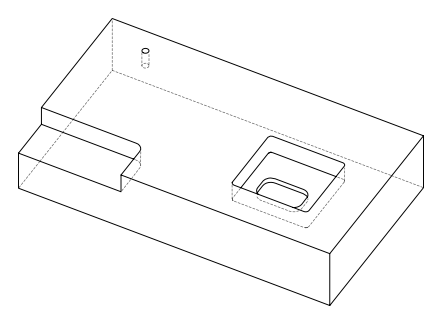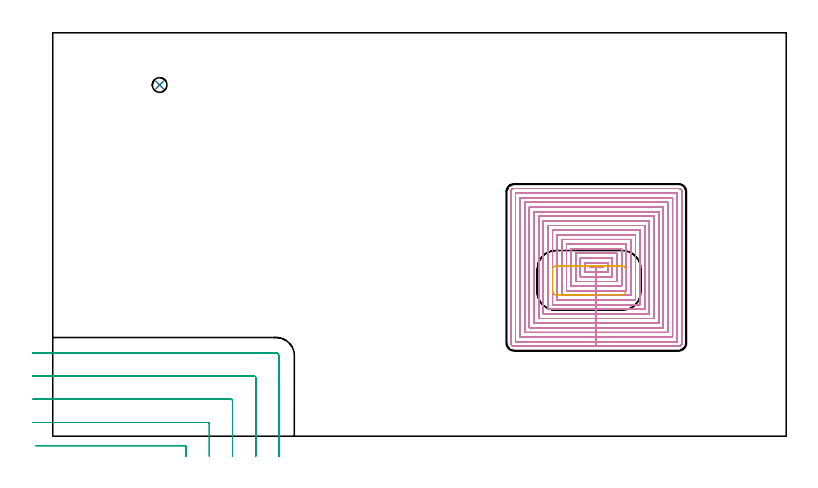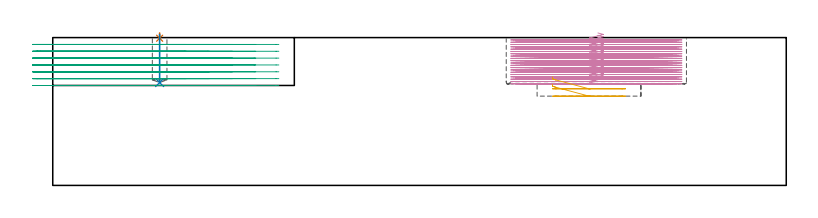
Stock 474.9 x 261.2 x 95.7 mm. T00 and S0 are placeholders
(PLAN: 5 operations, 4 tool changes, 176.7 min)
(1 SPOT_DRILL | STEP1POCKET | NXT0321_9005460120000 | 0.03 min | 2 mm3)
(2 DRILL_BLIND_HOLE_INTO_CENTER | STEP1POCKET | NXT0301_066 | 0.13 min | 1967 mm3)
(3 MILL_CORNER_NOTCH_RECTANGULAR | CORNER_NOTCH_RECTANGULAR | UGT0201_094 | Follow Part, ap 5, ae 75% | 12.66 min | 308914 mm3)
(4 MILL_RECTANGULAR_POCKET | POCKET_RECTANGULAR_STRAIGHT | UGT0201_084 | Follow Part, ap 1.5, ae 75% | 163.13 min | 376710 mm3)
(5 MILL_RECTANGULAR_POCKET_1 | POCKET_RECTANGULAR_STRAIGHT_1 | UGT0201_094 | Follow Part, ap 5, ae 75% | 0.77 min | 19753 mm3)
(TOOL NXT0321_9005460120000 | NC Spot Drill, 142deg, 12mm, Carbide, Uncoated | D12 PA142 FL30 Z2)
(TOOL NXT0301_066 | Carbide Drill 9.5mm [860.1-0950-029A1-MM 2214] | D9.5 PA140 FL47 Z2)
(TOOL UGT0201_094 | End mill 20 mm | D20 FL38 Z4)
(TOOL UGT0201_084 | End mill 6 mm | D6 R1 FL30 Z4)
(OP 1 SPOT_DRILL)
G17 G21 G94 G90
T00 M6
G54
G17 G0 G90 X69.2 Y227.4 S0 M3
G43 Z105.7 H0
G94 G81 G98 Z95.291 F250. R98.7
G80
M5
M2
(OP 2 DRILL_BLIND_HOLE_INTO_CENTER)
G17 G21 G94 G90
T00 M6
G54
G17 G0 G90 X69.2 Y227.4 S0 M3
G43 Z105.7 H1
G94 G81 G98 Z66.6 F250. R97.7
G80
M5
M2
(OP 3 MILL_CORNER_NOTCH_RECTANGULAR)
G17 G21 G94 G90
T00 M6
G54
G17 G0 G90 X86.4 Y-13. S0 M3
G43 Z105.7 H0
Z91.271
G94 G1 Y-10. F250.
Y-7.094 F500.
G3 X85.406 Y-6.1 R1.
G1 X-7.924
X-10.924 F250.
G0 Z105.7
X101.4 Y-13.
Z91.271
G1 Y-10.
Y7.906 F500.
G3 X100.406 Y8.9 R1.
G1 X-10.
X-13. F250.
G0 Z105.7
X116.4 Y-13.
Z91.271
G1 Y-10.
Y22.906 F500.
G3 X115.406 Y23.9 R1.
G1 X-10.
X-13. F250.
G0 Z105.7
X131.4 Y-13.
Z91.271
G1 Y-10.
Y37.905 F500.
G3 X130.405 Y38.9 R1.
G1 X-10.
X-13. F250.
G0 Z105.7
X146.4 Y-13.
Z91.271
G1 Y-10.
Y52.1 F500.
G3 X144.6 Y53.9 R1.8
G1 X-10.
X-13. F250.
G0 Z105.7
X86.4 Y-13.
Z86.843
G1 Y-10.
Y-7.094 F500.
G3 X85.406 Y-6.1 R1.
G1 X-7.924
X-10.924 F250.
G0 Z105.7
X101.4 Y-13.
Z86.843
G1 Y-10.
Y7.906 F500.
G3 X100.406 Y8.9 R1.
G1 X-10.
X-13. F250.
G0 Z105.7
X116.4 Y-13.
Z86.843
G1 Y-10.
Y22.906 F500.
G3 X115.406 Y23.9 R1.
G1 X-10.
X-13. F250.
G0 Z105.7
X131.4 Y-13.
Z86.843
G1 Y-10.
Y37.905 F500.
G3 X130.405 Y38.9 R1.
G1 X-10.
X-13. F250.
G0 Z105.7
X146.4 Y-13.
Z86.843
G1 Y-10.
Y52.1 F500.
G3 X144.6 Y53.9 R1.8
G1 X-10.
X-13. F250.
G0 Z105.7
X86.4 Y-13.
Z82.414
G1 Y-10.
Y-7.094 F500.
G3 X85.406 Y-6.1 R1.
G1 X-7.924
X-10.924 F250.
G0 Z105.7
X101.4 Y-13.
Z82.414
G1 Y-10.
Y7.906 F500.
G3 X100.406 Y8.9 R1.
G1 X-10.
X-13. F250.
G0 Z105.7
X116.4 Y-13.
Z82.414
G1 Y-10.
Y22.906 F500.
G3 X115.406 Y23.9 R1.
G1 X-10.
X-13. F250.
G0 Z105.7
X131.4 Y-13.
Z82.414
G1 Y-10.
Y37.905 F500.
G3 X130.405 Y38.9 R1.
G1 X-10.
X-13. F250.
G0 Z105.7
X146.4 Y-13.
Z82.414
G1 Y-10.
Y52.1 F500.
G3 X144.6 Y53.9 R1.8
G1 X-10.
X-13. F250.
G0 Z105.7
X86.4 Y-13.
Z77.986
G1 Y-10.
Y-7.094 F500.
G3 X85.406 Y-6.1 R1.
G1 X-7.924
X-10.924 F250.
G0 Z105.7
X101.4 Y-13.
Z77.986
G1 Y-10.
Y7.906 F500.
G3 X100.406 Y8.9 R1.
G1 X-10.
X-13. F250.
G0 Z105.7
X116.4 Y-13.
Z77.986
G1 Y-10.
Y22.906 F500.
G3 X115.406 Y23.9 R1.
G1 X-10.
X-13. F250.
G0 Z105.7
X131.4 Y-13.
Z77.986
G1 Y-10.
Y37.905 F500.
G3 X130.405 Y38.9 R1.
G1 X-10.
X-13. F250.
G0 Z105.7
X146.4 Y-13.
Z77.986
G1 Y-10.
Y52.1 F500.
G3 X144.6 Y53.9 R1.8
G1 X-10.
X-13. F250.
G0 Z105.7
X86.4 Y-13.
Z73.557
G1 Y-10.
Y-7.094 F500.
G3 X85.406 Y-6.1 R1.
G1 X-7.924
X-10.924 F250.
G0 Z105.7
X101.4 Y-13.
Z73.557
G1 Y-10.
Y7.906 F500.
G3 X100.406 Y8.9 R1.
G1 X-10.
X-13. F250.
G0 Z105.7
X116.4 Y-13.
Z73.557
G1 Y-10.
Y22.906 F500.
G3 X115.406 Y23.9 R1.
G1 X-10.
X-13. F250.
G0 Z105.7
X131.4 Y-13.
Z73.557
G1 Y-10.
Y37.905 F500.
G3 X130.405 Y38.9 R1.
G1 X-10.
X-13. F250.
G0 Z105.7
X146.4 Y-13.
Z73.557
G1 Y-10.
Y52.1 F500.
G3 X144.6 Y53.9 R1.8
G1 X-10.
X-13. F250.
G0 Z105.7
X86.4 Y-13.
Z69.129
G1 Y-10.
Y-7.094 F500.
G3 X85.406 Y-6.1 R1.
G1 X-7.924
X-10.924 F250.
G0 Z105.7
X101.4 Y-13.
Z69.129
G1 Y-10.
Y7.906 F500.
G3 X100.406 Y8.9 R1.
G1 X-10.
X-13. F250.
G0 Z105.7
X116.4 Y-13.
Z69.129
G1 Y-10.
Y22.906 F500.
G3 X115.406 Y23.9 R1.
G1 X-10.
X-13. F250.
G0 Z105.7
X131.4 Y-13.
Z69.129
G1 Y-10.
Y37.905 F500.
G3 X130.405 Y38.9 R1.
G1 X-10.
X-13. F250.
G0 Z105.7
X146.4 Y-13.
Z69.129
G1 Y-10.
Y52.1 F500.
G3 X144.6 Y53.9 R1.8
G1 X-10.
X-13. F250.
G0 Z105.7
X86.4 Y-13.
Z64.7
G1 Y-10.
Y-7.094 F500.
G3 X85.406 Y-6.1 R1.
G1 X-7.924
X-10.924 F250.
G0 Z105.7
X101.4 Y-13.
Z64.7
G1 Y-10.
Y7.906 F500.
G3 X100.406 Y8.9 R1.
G1 X-10.
X-13. F250.
G0 Z105.7
X116.4 Y-13.
Z64.7
G1 Y-10.
Y22.906 F500.
G3 X115.406 Y23.9 R1.
G1 X-10.
X-13. F250.
G0 Z105.7
X131.4 Y-13.
Z64.7
G1 Y-10.
Y37.905 F500.
G3 X130.405 Y38.9 R1.
G1 X-10.
X-13. F250.
G0 Z105.7
X146.4 Y-13.
Z64.7
G1 Y-10.
Y52.1 F500.
G3 X144.6 Y53.9 R1.8
G1 X-10.
X-13. F250.
G0 Z105.7
M5
M2
(OP 4 MILL_RECTANGULAR_POCKET)
G17 G21 G94 G90
T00 M6
G54
G17 G0 G90 X352.974 Y109.2 S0 M3
G43 Z105.7 H0
Z98.7
G94 G1 X356.3 Z97.809 F250.
Y109.4 Z97.755
X347.6 Z95.424
Y109.2 Z95.37
X351.95 Z94.205
X356.3 F500.
Y109.4
X347.6
Y109.2
X351.95
Y106.2
X359.3
Y112.4
X344.6
Y106.2
X351.95
Y103.2
X362.3
Y115.4
X341.6
Y103.2
X351.95
Y100.2
X365.3
Y118.4
X338.6
Y100.2
X351.95
Y97.2
X368.3
Y121.4
X335.6
Y97.2
X351.95
Y94.2
X371.3
Y124.4
X332.6
Y94.2
X351.95
Y91.2
X374.3
Y127.4
X329.6
Y91.2
X351.95
Y88.2
X377.3
Y130.4
X326.6
Y88.2
X351.95
Y85.2
X380.3
Y133.4
X323.6
Y85.2
X351.95
Y82.2
X383.3
Y136.4
X320.6
Y82.2
X351.95
Y79.2
X386.3
Y139.4
X317.6
Y79.2
X351.95
Y76.2
X389.3
Y142.4
X314.6
Y76.2
X351.95
Y73.2
X392.3
Y145.4
X311.6
Y73.2
X351.95
Y70.2
X395.3
Y148.4
X308.6
Y70.2
X351.95
Y67.2
X398.3
Y151.4
X305.6
Y67.2
X351.95
Y64.2
X401.3
Y154.4
X302.6
Y64.2
X351.95
Y61.2
X404.3
Y157.4
X299.6
Y61.2
X351.95
Y58.2
X405.3
G3 X407.3 Y60.2 R2.
G1 Y158.4
G3 X405.3 Y160.4 R2.
G1 X298.6
G3 X296.6 Y158.4 R2.
G1 Y60.2
G3 X298.6 Y58.2 R2.
G1 X351.95
X352.95
G0 X352.974 Y109.2 Z97.205
G1 X356.3 Z96.314 F250.
Y109.4 Z96.26
X347.6 Z93.929
Y109.2 Z93.875
X351.95 Z92.71
X356.3 F500.
Y109.4
X347.6
Y109.2
X351.95
Y106.2
X359.3
Y112.4
X344.6
Y106.2
X351.95
Y103.2
X362.3
Y115.4
X341.6
Y103.2
X351.95
Y100.2
X365.3
Y118.4
X338.6
Y100.2
X351.95
Y97.2
X368.3
Y121.4
X335.6
Y97.2
X351.95
Y94.2
X371.3
Y124.4
X332.6
Y94.2
X351.95
Y91.2
X374.3
Y127.4
X329.6
Y91.2
X351.95
Y88.2
X377.3
Y130.4
X326.6
Y88.2
X351.95
Y85.2
X380.3
Y133.4
X323.6
Y85.2
X351.95
Y82.2
X383.3
Y136.4
X320.6
Y82.2
X351.95
Y79.2
X386.3
Y139.4
X317.6
Y79.2
X351.95
Y76.2
X389.3
Y142.4
X314.6
Y76.2
X351.95
Y73.2
X392.3
Y145.4
X311.6
Y73.2
X351.95
Y70.2
X395.3
Y148.4
X308.6
Y70.2
X351.95
Y67.2
X398.3
Y151.4
X305.6
Y67.2
X351.95
Y64.2
X401.3
Y154.4
X302.6
Y64.2
X351.95
Y61.2
X404.3
Y157.4
X299.6
Y61.2
X351.95
Y58.2
X405.3
G3 X407.3 Y60.2 R2.
G1 Y158.4
G3 X405.3 Y160.4 R2.
G1 X298.6
G3 X296.6 Y158.4 R2.
G1 Y60.2
G3 X298.6 Y58.2 R2.
G1 X351.95
X352.95
G0 X352.974 Y109.2 Z95.71
G1 X356.3 Z94.819 F250.
Y109.4 Z94.765
X347.6 Z92.434
Y109.2 Z92.38
X351.95 Z91.215
X356.3 F500.
Y109.4
X347.6
Y109.2
X351.95
Y106.2
X359.3
Y112.4
X344.6
Y106.2
X351.95
Y103.2
X362.3
Y115.4
X341.6
Y103.2
X351.95
Y100.2
X365.3
Y118.4
X338.6
Y100.2
X351.95
Y97.2
X368.3
Y121.4
X335.6
Y97.2
X351.95
Y94.2
X371.3
Y124.4
X332.6
Y94.2
X351.95
Y91.2
X374.3
Y127.4
X329.6
Y91.2
X351.95
Y88.2
X377.3
Y130.4
X326.6
Y88.2
X351.95
Y85.2
X380.3
Y133.4
X323.6
Y85.2
X351.95
Y82.2
X383.3
Y136.4
X320.6
Y82.2
X351.95
Y79.2
X386.3
Y139.4
X317.6
Y79.2
X351.95
Y76.2
X389.3
Y142.4
X314.6
Y76.2
X351.95
Y73.2
X392.3
Y145.4
X311.6
Y73.2
X351.95
Y70.2
X395.3
Y148.4
X308.6
Y70.2
X351.95
Y67.2
X398.3
Y151.4
X305.6
Y67.2
X351.95
Y64.2
X401.3
Y154.4
X302.6
Y64.2
X351.95
Y61.2
X404.3
Y157.4
X299.6
Y61.2
X351.95
Y58.2
X405.3
G3 X407.3 Y60.2 R2.
G1 Y158.4
G3 X405.3 Y160.4 R2.
G1 X298.6
G3 X296.6 Y158.4 R2.
G1 Y60.2
G3 X298.6 Y58.2 R2.
G1 X351.95
X352.95
G0 X352.974 Y109.2 Z94.215
G1 X356.3 Z93.324 F250.
Y109.4 Z93.27
X347.6 Z90.939
Y109.2 Z90.886
X351.95 Z89.72
X356.3 F500.
Y109.4
X347.6
Y109.2
X351.95
Y106.2
X359.3
Y112.4
X344.6
Y106.2
X351.95
Y103.2
X362.3
Y115.4
X341.6
Y103.2
X351.95
Y100.2
X365.3
Y118.4
X338.6
Y100.2
X351.95
Y97.2
X368.3
Y121.4
X335.6
Y97.2
X351.95
Y94.2
X371.3
Y124.4
X332.6
Y94.2
X351.95
Y91.2
X374.3
Y127.4
X329.6
Y91.2
X351.95
Y88.2
X377.3
Y130.4
X326.6
Y88.2
X351.95
Y85.2
X380.3
Y133.4
X323.6
Y85.2
X351.95
Y82.2
X383.3
Y136.4
X320.6
Y82.2
X351.95
Y79.2
X386.3
Y139.4
X317.6
Y79.2
X351.95
Y76.2
X389.3
Y142.4
X314.6
Y76.2
X351.95
Y73.2
X392.3
Y145.4
X311.6
Y73.2
X351.95
Y70.2
X395.3
Y148.4
X308.6
Y70.2
X351.95
Y67.2
X398.3
Y151.4
X305.6
Y67.2
X351.95
Y64.2
X401.3
Y154.4
X302.6
Y64.2
X351.95
Y61.2
X404.3
Y157.4
X299.6
Y61.2
X351.95
Y58.2
X405.3
G3 X407.3 Y60.2 R2.
G1 Y158.4
G3 X405.3 Y160.4 R2.
G1 X298.6
G3 X296.6 Y158.4 R2.
G1 Y60.2
G3 X298.6 Y58.2 R2.
G1 X351.95
X352.95
G0 X352.974 Y109.2 Z92.72
G1 X356.3 Z91.829 F250.
Y109.4 Z91.775
X347.6 Z89.444
Y109.2 Z89.391
X351.95 Z88.225
X356.3 F500.
Y109.4
X347.6
Y109.2
X351.95
Y106.2
X359.3
Y112.4
X344.6
Y106.2
X351.95
Y103.2
X362.3
Y115.4
X341.6
Y103.2
X351.95
Y100.2
X365.3
Y118.4
X338.6
Y100.2
X351.95
Y97.2
X368.3
Y121.4
X335.6
Y97.2
X351.95
Y94.2
X371.3
Y124.4
X332.6
Y94.2
X351.95
Y91.2
X374.3
Y127.4
X329.6
Y91.2
X351.95
Y88.2
X377.3
Y130.4
X326.6
Y88.2
X351.95
Y85.2
X380.3
Y133.4
X323.6
Y85.2
X351.95
Y82.2
X383.3
Y136.4
X320.6
Y82.2
X351.95
Y79.2
X386.3
Y139.4
X317.6
Y79.2
X351.95
Y76.2
X389.3
Y142.4
X314.6
Y76.2
X351.95
Y73.2
X392.3
Y145.4
X311.6
Y73.2
X351.95
Y70.2
X395.3
Y148.4
X308.6
Y70.2
X351.95
Y67.2
X398.3
Y151.4
X305.6
Y67.2
X351.95
Y64.2
X401.3
Y154.4
X302.6
Y64.2
X351.95
Y61.2
X404.3
Y157.4
X299.6
Y61.2
X351.95
Y58.2
X405.3
G3 X407.3 Y60.2 R2.
G1 Y158.4
G3 X405.3 Y160.4 R2.
G1 X298.6
G3 X296.6 Y158.4 R2.
G1 Y60.2
G3 X298.6 Y58.2 R2.
G1 X351.95
X352.95
G0 X352.974 Y109.2 Z91.225
G1 X356.3 Z90.334 F250.
Y109.4 Z90.28
X347.6 Z87.949
Y109.2 Z87.896
X351.95 Z86.73
X356.3 F500.
Y109.4
X347.6
Y109.2
X351.95
Y106.2
X359.3
Y112.4
X344.6
Y106.2
X351.95
Y103.2
X362.3
Y115.4
X341.6
Y103.2
X351.95
Y100.2
X365.3
Y118.4
X338.6
Y100.2
X351.95
Y97.2
X368.3
Y121.4
X335.6
Y97.2
X351.95
Y94.2
X371.3
Y124.4
X332.6
Y94.2
X351.95
Y91.2
X374.3
Y127.4
X329.6
Y91.2
X351.95
Y88.2
X377.3
Y130.4
X326.6
Y88.2
X351.95
Y85.2
X380.3
Y133.4
X323.6
Y85.2
X351.95
Y82.2
X383.3
Y136.4
X320.6
Y82.2
X351.95
Y79.2
X386.3
Y139.4
X317.6
Y79.2
X351.95
Y76.2
X389.3
Y142.4
X314.6
Y76.2
X351.95
Y73.2
X392.3
Y145.4
X311.6
Y73.2
X351.95
Y70.2
X395.3
Y148.4
X308.6
Y70.2
X351.95
Y67.2
X398.3
Y151.4
X305.6
Y67.2
X351.95
Y64.2
X401.3
Y154.4
X302.6
Y64.2
X351.95
Y61.2
X404.3
Y157.4
X299.6
Y61.2
X351.95
Y58.2
X405.3
G3 X407.3 Y60.2 R2.
G1 Y158.4
G3 X405.3 Y160.4 R2.
G1 X298.6
G3 X296.6 Y158.4 R2.
G1 Y60.2
G3 X298.6 Y58.2 R2.
G1 X351.95
X352.95
G0 X352.974 Y109.2 Z89.73
G1 X356.3 Z88.839 F250.
Y109.4 Z88.785
X347.6 Z86.454
Y109.2 Z86.401
X351.95 Z85.235
X356.3 F500.
Y109.4
X347.6
Y109.2
X351.95
Y106.2
X359.3
Y112.4
X344.6
Y106.2
X351.95
Y103.2
X362.3
Y115.4
X341.6
Y103.2
X351.95
Y100.2
X365.3
Y118.4
X338.6
Y100.2
X351.95
Y97.2
X368.3
Y121.4
X335.6
Y97.2
X351.95
Y94.2
X371.3
Y124.4
X332.6
Y94.2
X351.95
Y91.2
X374.3
Y127.4
X329.6
Y91.2
X351.95
Y88.2
X377.3
Y130.4
X326.6
Y88.2
X351.95
Y85.2
X380.3
Y133.4
X323.6
Y85.2
X351.95
Y82.2
X383.3
Y136.4
X320.6
Y82.2
X351.95
Y79.2
X386.3
Y139.4
X317.6
Y79.2
X351.95
Y76.2
X389.3
Y142.4
X314.6
Y76.2
X351.95
Y73.2
X392.3
Y145.4
X311.6
Y73.2
X351.95
Y70.2
X395.3
Y148.4
X308.6
Y70.2
X351.95
Y67.2
X398.3
Y151.4
X305.6
Y67.2
X351.95
Y64.2
X401.3
Y154.4
X302.6
Y64.2
X351.95
Y61.2
X404.3
Y157.4
X299.6
Y61.2
X351.95
Y58.2
X405.3
G3 X407.3 Y60.2 R2.
G1 Y158.4
G3 X405.3 Y160.4 R2.
G1 X298.6
G3 X296.6 Y158.4 R2.
G1 Y60.2
G3 X298.6 Y58.2 R2.
G1 X351.95
X352.95
G0 X352.974 Y109.2 Z88.235
G1 X356.3 Z87.344 F250.
Y109.4 Z87.29
X347.6 Z84.959
Y109.2 Z84.906
X351.95 Z83.74
X356.3 F500.
Y109.4
X347.6
Y109.2
X351.95
Y106.2
X359.3
Y112.4
X344.6
Y106.2
X351.95
Y103.2
X362.3
Y115.4
X341.6
Y103.2
X351.95
Y100.2
X365.3
Y118.4
X338.6
Y100.2
X351.95
Y97.2
X368.3
Y121.4
X335.6
Y97.2
X351.95
Y94.2
X371.3
Y124.4
X332.6
Y94.2
X351.95
Y91.2
X374.3
Y127.4
X329.6
Y91.2
X351.95
Y88.2
X377.3
Y130.4
X326.6
Y88.2
X351.95
Y85.2
X380.3
Y133.4
X323.6
Y85.2
X351.95
Y82.2
X383.3
Y136.4
X320.6
Y82.2
X351.95
Y79.2
X386.3
Y139.4
X317.6
Y79.2
X351.95
Y76.2
X389.3
Y142.4
X314.6
Y76.2
X351.95
Y73.2
X392.3
Y145.4
X311.6
Y73.2
X351.95
Y70.2
X395.3
Y148.4
X308.6
Y70.2
X351.95
Y67.2
X398.3
Y151.4
X305.6
Y67.2
X351.95
Y64.2
X401.3
Y154.4
X302.6
Y64.2
X351.95
Y61.2
X404.3
Y157.4
X299.6
Y61.2
X351.95
Y58.2
X405.3
G3 X407.3 Y60.2 R2.
G1 Y158.4
G3 X405.3 Y160.4 R2.
G1 X298.6
G3 X296.6 Y158.4 R2.
G1 Y60.2
G3 X298.6 Y58.2 R2.
G1 X351.95
X352.95
G0 X352.974 Y109.2 Z86.74
G1 X356.3 Z85.849 F250.
Y109.4 Z85.795
X347.6 Z83.464
Y109.2 Z83.411
X351.95 Z82.245
X356.3 F500.
Y109.4
X347.6
Y109.2
X351.95
Y106.2
X359.3
Y112.4
X344.6
Y106.2
X351.95
Y103.2
X362.3
Y115.4
X341.6
Y103.2
X351.95
Y100.2
X365.3
Y118.4
X338.6
Y100.2
X351.95
Y97.2
X368.3
Y121.4
X335.6
Y97.2
X351.95
Y94.2
X371.3
Y124.4
X332.6
Y94.2
X351.95
Y91.2
X374.3
Y127.4
X329.6
Y91.2
X351.95
Y88.2
X377.3
Y130.4
X326.6
Y88.2
X351.95
Y85.2
X380.3
Y133.4
X323.6
Y85.2
X351.95
Y82.2
X383.3
Y136.4
X320.6
Y82.2
X351.95
Y79.2
X386.3
Y139.4
X317.6
Y79.2
X351.95
Y76.2
X389.3
Y142.4
X314.6
Y76.2
X351.95
Y73.2
X392.3
Y145.4
X311.6
Y73.2
X351.95
Y70.2
X395.3
Y148.4
X308.6
Y70.2
X351.95
Y67.2
X398.3
Y151.4
X305.6
Y67.2
X351.95
Y64.2
X401.3
Y154.4
X302.6
Y64.2
X351.95
Y61.2
X404.3
Y157.4
X299.6
Y61.2
X351.95
Y58.2
X405.3
G3 X407.3 Y60.2 R2.
G1 Y158.4
G3 X405.3 Y160.4 R2.
G1 X298.6
G3 X296.6 Y158.4 R2.
G1 Y60.2
G3 X298.6 Y58.2 R2.
G1 X351.95
X352.95
G0 X352.974 Y109.2 Z85.245
G1 X356.3 Z84.354 F250.
Y109.4 Z84.3
X347.6 Z81.969
Y109.2 Z81.916
X351.95 Z80.75
X356.3 F500.
Y109.4
X347.6
Y109.2
X351.95
Y106.2
X359.3
Y112.4
X344.6
Y106.2
X351.95
Y103.2
X362.3
Y115.4
X341.6
Y103.2
X351.95
Y100.2
X365.3
Y118.4
X338.6
Y100.2
X351.95
Y97.2
X368.3
Y121.4
X335.6
Y97.2
X351.95
Y94.2
X371.3
Y124.4
X332.6
Y94.2
X351.95
Y91.2
X374.3
Y127.4
X329.6
Y91.2
X351.95
Y88.2
X377.3
Y130.4
X326.6
Y88.2
X351.95
Y85.2
X380.3
Y133.4
X323.6
Y85.2
X351.95
Y82.2
X383.3
Y136.4
X320.6
Y82.2
X351.95
Y79.2
X386.3
Y139.4
X317.6
Y79.2
X351.95
Y76.2
X389.3
Y142.4
X314.6
Y76.2
X351.95
Y73.2
X392.3
Y145.4
X311.6
Y73.2
X351.95
Y70.2
X395.3
Y148.4
X308.6
Y70.2
X351.95
Y67.2
X398.3
Y151.4
X305.6
Y67.2
X351.95
Y64.2
X401.3
Y154.4
X302.6
Y64.2
X351.95
Y61.2
X404.3
Y157.4
X299.6
Y61.2
X351.95
Y58.2
X405.3
G3 X407.3 Y60.2 R2.
G1 Y158.4
G3 X405.3 Y160.4 R2.
G1 X298.6
G3 X296.6 Y158.4 R2.
G1 Y60.2
G3 X298.6 Y58.2 R2.
G1 X351.95
X352.95
G0 X352.974 Y109.2 Z83.75
G1 X356.3 Z82.859 F250.
Y109.4 Z82.805
X347.6 Z80.474
Y109.2 Z80.421
X351.95 Z79.255
X356.3 F500.
Y109.4
X347.6
Y109.2
X351.95
Y106.2
X359.3
Y112.4
X344.6
Y106.2
X351.95
Y103.2
X362.3
Y115.4
X341.6
Y103.2
X351.95
Y100.2
X365.3
Y118.4
X338.6
Y100.2
X351.95
Y97.2
X368.3
Y121.4
X335.6
Y97.2
X351.95
Y94.2
X371.3
Y124.4
X332.6
Y94.2
X351.95
Y91.2
X374.3
Y127.4
X329.6
Y91.2
X351.95
Y88.2
X377.3
Y130.4
X326.6
Y88.2
X351.95
Y85.2
X380.3
Y133.4
X323.6
Y85.2
X351.95
Y82.2
X383.3
Y136.4
X320.6
Y82.2
X351.95
Y79.2
X386.3
Y139.4
X317.6
Y79.2
X351.95
Y76.2
X389.3
Y142.4
X314.6
Y76.2
X351.95
Y73.2
X392.3
Y145.4
X311.6
Y73.2
X351.95
Y70.2
X395.3
Y148.4
X308.6
Y70.2
X351.95
Y67.2
X398.3
Y151.4
X305.6
Y67.2
X351.95
Y64.2
X401.3
Y154.4
X302.6
Y64.2
X351.95
Y61.2
X404.3
Y157.4
X299.6
Y61.2
X351.95
Y58.2
X405.3
G3 X407.3 Y60.2 R2.
G1 Y158.4
G3 X405.3 Y160.4 R2.
G1 X298.6
G3 X296.6 Y158.4 R2.
G1 Y60.2
G3 X298.6 Y58.2 R2.
G1 X351.95
X352.95
G0 X352.974 Y109.2 Z82.255
G1 X356.3 Z81.364 F250.
Y109.4 Z81.31
X347.6 Z78.979
Y109.2 Z78.926
X351.95 Z77.76
X356.3 F500.
Y109.4
X347.6
Y109.2
X351.95
Y106.2
X359.3
Y112.4
X344.6
Y106.2
X351.95
Y103.2
X362.3
Y115.4
X341.6
Y103.2
X351.95
Y100.2
X365.3
Y118.4
X338.6
Y100.2
X351.95
Y97.2
X368.3
Y121.4
X335.6
Y97.2
X351.95
Y94.2
X371.3
Y124.4
X332.6
Y94.2
X351.95
Y91.2
X374.3
Y127.4
X329.6
Y91.2
X351.95
Y88.2
X377.3
Y130.4
X326.6
Y88.2
X351.95
Y85.2
X380.3
Y133.4
X323.6
Y85.2
X351.95
Y82.2
X383.3
Y136.4
X320.6
Y82.2
X351.95
Y79.2
X386.3
Y139.4
X317.6
Y79.2
X351.95
Y76.2
X389.3
Y142.4
X314.6
Y76.2
X351.95
Y73.2
X392.3
Y145.4
X311.6
Y73.2
X351.95
Y70.2
X395.3
Y148.4
X308.6
Y70.2
X351.95
Y67.2
X398.3
Y151.4
X305.6
Y67.2
X351.95
Y64.2
X401.3
Y154.4
X302.6
Y64.2
X351.95
Y61.2
X404.3
Y157.4
X299.6
Y61.2
X351.95
Y58.2
X405.3
G3 X407.3 Y60.2 R2.
G1 Y158.4
G3 X405.3 Y160.4 R2.
G1 X298.6
G3 X296.6 Y158.4 R2.
G1 Y60.2
G3 X298.6 Y58.2 R2.
G1 X351.95
X352.95
G0 X352.974 Y109.2 Z80.76
G1 X356.3 Z79.869 F250.
Y109.4 Z79.815
X347.6 Z77.484
Y109.2 Z77.431
X351.95 Z76.265
X356.3 F500.
Y109.4
X347.6
Y109.2
X351.95
Y106.2
X359.3
Y112.4
X344.6
Y106.2
X351.95
Y103.2
X362.3
Y115.4
X341.6
Y103.2
X351.95
Y100.2
X365.3
Y118.4
X338.6
Y100.2
X351.95
Y97.2
X368.3
Y121.4
X335.6
Y97.2
X351.95
Y94.2
X371.3
Y124.4
X332.6
Y94.2
X351.95
Y91.2
X374.3
Y127.4
X329.6
Y91.2
X351.95
Y88.2
X377.3
Y130.4
X326.6
Y88.2
X351.95
Y85.2
X380.3
Y133.4
X323.6
Y85.2
X351.95
Y82.2
X383.3
Y136.4
X320.6
Y82.2
X351.95
Y79.2
X386.3
Y139.4
X317.6
Y79.2
X351.95
Y76.2
X389.3
Y142.4
X314.6
Y76.2
X351.95
Y73.2
X392.3
Y145.4
X311.6
Y73.2
X351.95
Y70.2
X395.3
Y148.4
X308.6
Y70.2
X351.95
Y67.2
X398.3
Y151.4
X305.6
Y67.2
X351.95
Y64.2
X401.3
Y154.4
X302.6
Y64.2
X351.95
Y61.2
X404.3
Y157.4
X299.6
Y61.2
X351.95
Y58.2
X405.3
G3 X407.3 Y60.2 R2.
G1 Y158.4
G3 X405.3 Y160.4 R2.
G1 X298.6
G3 X296.6 Y158.4 R2.
G1 Y60.2
G3 X298.6 Y58.2 R2.
G1 X351.95
X352.95
G0 X352.974 Y109.2 Z79.265
G1 X356.3 Z78.374 F250.
Y109.4 Z78.32
X347.6 Z75.989
Y109.2 Z75.936
X351.95 Z74.77
X356.3 F500.
Y109.4
X347.6
Y109.2
X351.95
Y106.2
X359.3
Y112.4
X344.6
Y106.2
X351.95
Y103.2
X362.3
Y115.4
X341.6
Y103.2
X351.95
Y100.2
X365.3
Y118.4
X338.6
Y100.2
X351.95
Y97.2
X368.3
Y121.4
X335.6
Y97.2
X351.95
Y94.2
X371.3
Y124.4
X332.6
Y94.2
X351.95
Y91.2
X374.3
Y127.4
X329.6
Y91.2
X351.95
Y88.2
X377.3
Y130.4
X326.6
Y88.2
X351.95
Y85.2
X380.3
Y133.4
X323.6
Y85.2
X351.95
Y82.2
X383.3
Y136.4
X320.6
Y82.2
X351.95
Y79.2
X386.3
Y139.4
X317.6
Y79.2
X351.95
Y76.2
X389.3
Y142.4
X314.6
Y76.2
X351.95
Y73.2
X392.3
Y145.4
X311.6
Y73.2
X351.95
Y70.2
X395.3
Y148.4
X308.6
Y70.2
X351.95
Y67.2
X398.3
Y151.4
X305.6
Y67.2
X351.95
Y64.2
X401.3
Y154.4
X302.6
Y64.2
X351.95
Y61.2
X404.3
Y157.4
X299.6
Y61.2
X351.95
Y58.2
X405.3
G3 X407.3 Y60.2 R2.
G1 Y158.4
G3 X405.3 Y160.4 R2.
G1 X298.6
G3 X296.6 Y158.4 R2.
G1 Y60.2
G3 X298.6 Y58.2 R2.
G1 X351.95
X352.95
G0 X352.974 Y109.2 Z77.77
G1 X356.3 Z76.879 F250.
Y109.4 Z76.825
X347.6 Z74.494
Y109.2 Z74.441
X351.95 Z73.275
X356.3 F500.
Y109.4
X347.6
Y109.2
X351.95
Y106.2
X359.3
Y112.4
X344.6
Y106.2
X351.95
Y103.2
X362.3
Y115.4
X341.6
Y103.2
X351.95
Y100.2
X365.3
Y118.4
X338.6
Y100.2
X351.95
Y97.2
X368.3
Y121.4
X335.6
Y97.2
X351.95
Y94.2
X371.3
Y124.4
X332.6
Y94.2
X351.95
Y91.2
X374.3
Y127.4
X329.6
Y91.2
X351.95
Y88.2
X377.3
Y130.4
X326.6
Y88.2
X351.95
Y85.2
X380.3
Y133.4
X323.6
Y85.2
X351.95
Y82.2
X383.3
Y136.4
X320.6
Y82.2
X351.95
Y79.2
X386.3
Y139.4
X317.6
Y79.2
X351.95
Y76.2
X389.3
Y142.4
X314.6
Y76.2
X351.95
Y73.2
X392.3
Y145.4
X311.6
Y73.2
X351.95
Y70.2
X395.3
Y148.4
X308.6
Y70.2
X351.95
Y67.2
X398.3
Y151.4
X305.6
Y67.2
X351.95
Y64.2
X401.3
Y154.4
X302.6
Y64.2
X351.95
Y61.2
X404.3
Y157.4
X299.6
Y61.2
X351.95
Y58.2
X405.3
G3 X407.3 Y60.2 R2.
G1 Y158.4
G3 X405.3 Y160.4 R2.
G1 X298.6
G3 X296.6 Y158.4 R2.
G1 Y60.2
G3 X298.6 Y58.2 R2.
G1 X351.95
X352.95
G0 X352.974 Y109.2 Z76.275
G1 X356.3 Z75.384 F250.
Y109.4 Z75.33
X347.6 Z72.999
Y109.2 Z72.946
X351.95 Z71.78
X356.3 F500.
Y109.4
X347.6
Y109.2
X351.95
Y106.2
X359.3
Y112.4
X344.6
Y106.2
X351.95
Y103.2
X362.3
Y115.4
X341.6
Y103.2
X351.95
Y100.2
X365.3
Y118.4
X338.6
Y100.2
X351.95
Y97.2
X368.3
Y121.4
X335.6
Y97.2
X351.95
Y94.2
X371.3
Y124.4
X332.6
Y94.2
X351.95
Y91.2
X374.3
Y127.4
X329.6
Y91.2
X351.95
Y88.2
X377.3
Y130.4
X326.6
Y88.2
X351.95
Y85.2
X380.3
Y133.4
X323.6
Y85.2
X351.95
Y82.2
X383.3
Y136.4
X320.6
Y82.2
X351.95
Y79.2
X386.3
Y139.4
X317.6
Y79.2
X351.95
Y76.2
X389.3
Y142.4
X314.6
Y76.2
X351.95
Y73.2
X392.3
Y145.4
X311.6
Y73.2
X351.95
Y70.2
X395.3
Y148.4
X308.6
Y70.2
X351.95
Y67.2
X398.3
Y151.4
X305.6
Y67.2
X351.95
Y64.2
X401.3
Y154.4
X302.6
Y64.2
X351.95
Y61.2
X404.3
Y157.4
X299.6
Y61.2
X351.95
Y58.2
X405.3
G3 X407.3 Y60.2 R2.
G1 Y158.4
G3 X405.3 Y160.4 R2.
G1 X298.6
G3 X296.6 Y158.4 R2.
G1 Y60.2
G3 X298.6 Y58.2 R2.
G1 X351.95
X352.95
G0 X352.974 Y109.2 Z74.78
G1 X356.3 Z73.889 F250.
Y109.4 Z73.835
X347.6 Z71.504
Y109.2 Z71.451
X351.95 Z70.285
X356.3 F500.
Y109.4
X347.6
Y109.2
X351.95
Y106.2
X359.3
Y112.4
X344.6
Y106.2
X351.95
Y103.2
X362.3
Y115.4
X341.6
Y103.2
X351.95
Y100.2
X365.3
Y118.4
X338.6
Y100.2
X351.95
Y97.2
X368.3
Y121.4
X335.6
Y97.2
X351.95
Y94.2
X371.3
Y124.4
X332.6
Y94.2
X351.95
Y91.2
X374.3
Y127.4
X329.6
Y91.2
X351.95
Y88.2
X377.3
Y130.4
X326.6
Y88.2
X351.95
Y85.2
X380.3
Y133.4
X323.6
Y85.2
X351.95
Y82.2
X383.3
Y136.4
X320.6
Y82.2
X351.95
Y79.2
X386.3
Y139.4
X317.6
Y79.2
X351.95
Y76.2
X389.3
Y142.4
X314.6
Y76.2
X351.95
Y73.2
X392.3
Y145.4
X311.6
Y73.2
X351.95
Y70.2
X395.3
Y148.4
X308.6
Y70.2
X351.95
Y67.2
X398.3
Y151.4
X305.6
Y67.2
X351.95
Y64.2
X401.3
Y154.4
X302.6
Y64.2
X351.95
Y61.2
X404.3
Y157.4
X299.6
Y61.2
X351.95
Y58.2
X405.3
G3 X407.3 Y60.2 R2.
G1 Y158.4
G3 X405.3 Y160.4 R2.
G1 X298.6
G3 X296.6 Y158.4 R2.
G1 Y60.2
G3 X298.6 Y58.2 R2.
G1 X351.95
X352.95
G0 X352.974 Y109.2 Z73.285
G1 X356.3 Z72.394 F250.
Y109.4 Z72.34
X347.6 Z70.009
Y109.2 Z69.956
X351.95 Z68.79
X356.3 F500.
Y109.4
X347.6
Y109.2
X351.95
Y106.2
X359.3
Y112.4
X344.6
Y106.2
X351.95
Y103.2
X362.3
Y115.4
X341.6
Y103.2
X351.95
Y100.2
X365.3
Y118.4
X338.6
Y100.2
X351.95
Y97.2
X368.3
Y121.4
X335.6
Y97.2
X351.95
Y94.2
X371.3
Y124.4
X332.6
Y94.2
X351.95
Y91.2
X374.3
Y127.4
X329.6
Y91.2
X351.95
Y88.2
X377.3
Y130.4
X326.6
Y88.2
X351.95
Y85.2
X380.3
Y133.4
X323.6
Y85.2
X351.95
Y82.2
X383.3
Y136.4
X320.6
Y82.2
X351.95
Y79.2
X386.3
Y139.4
X317.6
Y79.2
X351.95
Y76.2
X389.3
Y142.4
X314.6
Y76.2
X351.95
Y73.2
X392.3
Y145.4
X311.6
Y73.2
X351.95
Y70.2
X395.3
Y148.4
X308.6
Y70.2
X351.95
Y67.2
X398.3
Y151.4
X305.6
Y67.2
X351.95
Y64.2
X401.3
Y154.4
X302.6
Y64.2
X351.95
Y61.2
X404.3
Y157.4
X299.6
Y61.2
X351.95
Y58.2
X405.3
G3 X407.3 Y60.2 R2.
G1 Y158.4
G3 X405.3 Y160.4 R2.
G1 X298.6
G3 X296.6 Y158.4 R2.
G1 Y60.2
G3 X298.6 Y58.2 R2.
G1 X351.95
X352.95
G0 X352.974 Y109.2 Z71.79
G1 X356.3 Z70.899 F250.
Y109.4 Z70.845
X347.6 Z68.514
Y109.2 Z68.461
X351.95 Z67.295
X356.3 F500.
Y109.4
X347.6
Y109.2
X351.95
Y106.2
X359.3
Y112.4
X344.6
Y106.2
X351.95
Y103.2
X362.3
Y115.4
X341.6
Y103.2
X351.95
Y100.2
X365.3
Y118.4
X338.6
Y100.2
X351.95
Y97.2
X368.3
Y121.4
X335.6
Y97.2
X351.95
Y94.2
X371.3
Y124.4
X332.6
Y94.2
X351.95
Y91.2
X374.3
Y127.4
X329.6
Y91.2
X351.95
Y88.2
X377.3
Y130.4
X326.6
Y88.2
X351.95
Y85.2
X380.3
Y133.4
X323.6
Y85.2
X351.95
Y82.2
X383.3
Y136.4
X320.6
Y82.2
X351.95
Y79.2
X386.3
Y139.4
X317.6
Y79.2
X351.95
Y76.2
X389.3
Y142.4
X314.6
Y76.2
X351.95
Y73.2
X392.3
Y145.4
X311.6
Y73.2
X351.95
Y70.2
X395.3
Y148.4
X308.6
Y70.2
X351.95
Y67.2
X398.3
Y151.4
X305.6
Y67.2
X351.95
Y64.2
X401.3
Y154.4
X302.6
Y64.2
X351.95
Y61.2
X404.3
Y157.4
X299.6
Y61.2
X351.95
Y58.2
X405.3
G3 X407.3 Y60.2 R2.
G1 Y158.4
G3 X405.3 Y160.4 R2.
G1 X298.6
G3 X296.6 Y158.4 R2.
G1 Y60.2
G3 X298.6 Y58.2 R2.
G1 X351.95
X352.95
G0 X352.974 Y109.2 Z70.295
G1 X356.3 Z69.404 F250.
Y109.4 Z69.35
X347.6 Z67.019
Y109.2 Z66.966
X351.95 Z65.8
X356.3 F500.
Y109.4
X347.6
Y109.2
X351.95
Y106.2
X359.3
Y112.4
X344.6
Y106.2
X351.95
Y103.2
X362.3
Y115.4
X341.6
Y103.2
X351.95
Y100.2
X365.3
Y118.4
X338.6
Y100.2
X351.95
Y97.2
X368.3
Y121.4
X335.6
Y97.2
X351.95
Y94.2
X371.3
Y124.4
X332.6
Y94.2
X351.95
Y91.2
X374.3
Y127.4
X329.6
Y91.2
X351.95
Y88.2
X377.3
Y130.4
X326.6
Y88.2
X351.95
Y85.2
X380.3
Y133.4
X323.6
Y85.2
X351.95
Y82.2
X383.3
Y136.4
X320.6
Y82.2
X351.95
Y79.2
X386.3
Y139.4
X317.6
Y79.2
X351.95
Y76.2
X389.3
Y142.4
X314.6
Y76.2
X351.95
Y73.2
X392.3
Y145.4
X311.6
Y73.2
X351.95
Y70.2
X395.3
Y148.4
X308.6
Y70.2
X351.95
Y67.2
X398.3
Y151.4
X305.6
Y67.2
X351.95
Y64.2
X401.3
Y154.4
X302.6
Y64.2
X351.95
Y61.2
X404.3
Y157.4
X299.6
Y61.2
X351.95
Y58.2
X405.3
G3 X407.3 Y60.2 R2.
G1 Y158.4
G3 X405.3 Y160.4 R2.
G1 X298.6
G3 X296.6 Y158.4 R2.
G1 Y60.2
G3 X298.6 Y58.2 R2.
G1 X351.95
X352.95
G0 Z105.7
M5
M2
(OP 5 MILL_RECTANGULAR_POCKET_1)
G17 G21 G94 G90
T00 M6
G54
G17 G0 G90 X323.6 Y97.818 S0 M3
G43 Z105.7 H0
Z70.275
G94 G1 Y93.8 Z69.198 F250.
Y93.652 Z69.159
X323.662 Y93.261 Z69.053
X323.792 Y92.888 Z68.947
X323.987 Y92.544 Z68.841
X324.241 Y92.241 Z68.735
X324.544 Y91.987 Z68.629
X324.888 Y91.792 Z68.523
X325.261 Y91.662 Z68.417
X325.652 Y91.6 Z68.311
X325.8 Z68.272
X347.2 Z62.537
X368.6 F500.
G3 X370.8 Y93.8 R2.2
G1 Y108.
G3 X368.6 Y110.2 R2.2
G1 X325.8
G3 X323.6 Y108. R2.2
G1 Y93.8
G3 X325.8 Y91.6 R2.2
G1 X347.2
X348.2
G0 X323.6 Y97.818 Z65.537
G1 Y93.8 Z64.461 F250.
Y93.652 Z64.421
X323.662 Y93.261 Z64.315
X323.792 Y92.888 Z64.209
X323.987 Y92.544 Z64.103
X324.241 Y92.241 Z63.998
X324.544 Y91.987 Z63.892
X324.888 Y91.792 Z63.786
X325.261 Y91.662 Z63.68
X325.652 Y91.6 Z63.574
X325.8 Z63.534
X347.2 Z57.8
X368.6 F500.
G3 X370.8 Y93.8 R2.2
G1 Y108.
G3 X368.6 Y110.2 R2.2
G1 X325.8
G3 X323.6 Y108. R2.2
G1 Y93.8
G3 X325.8 Y91.6 R2.2
G1 X347.2
X348.2
G0 Z105.7
M5
M2
